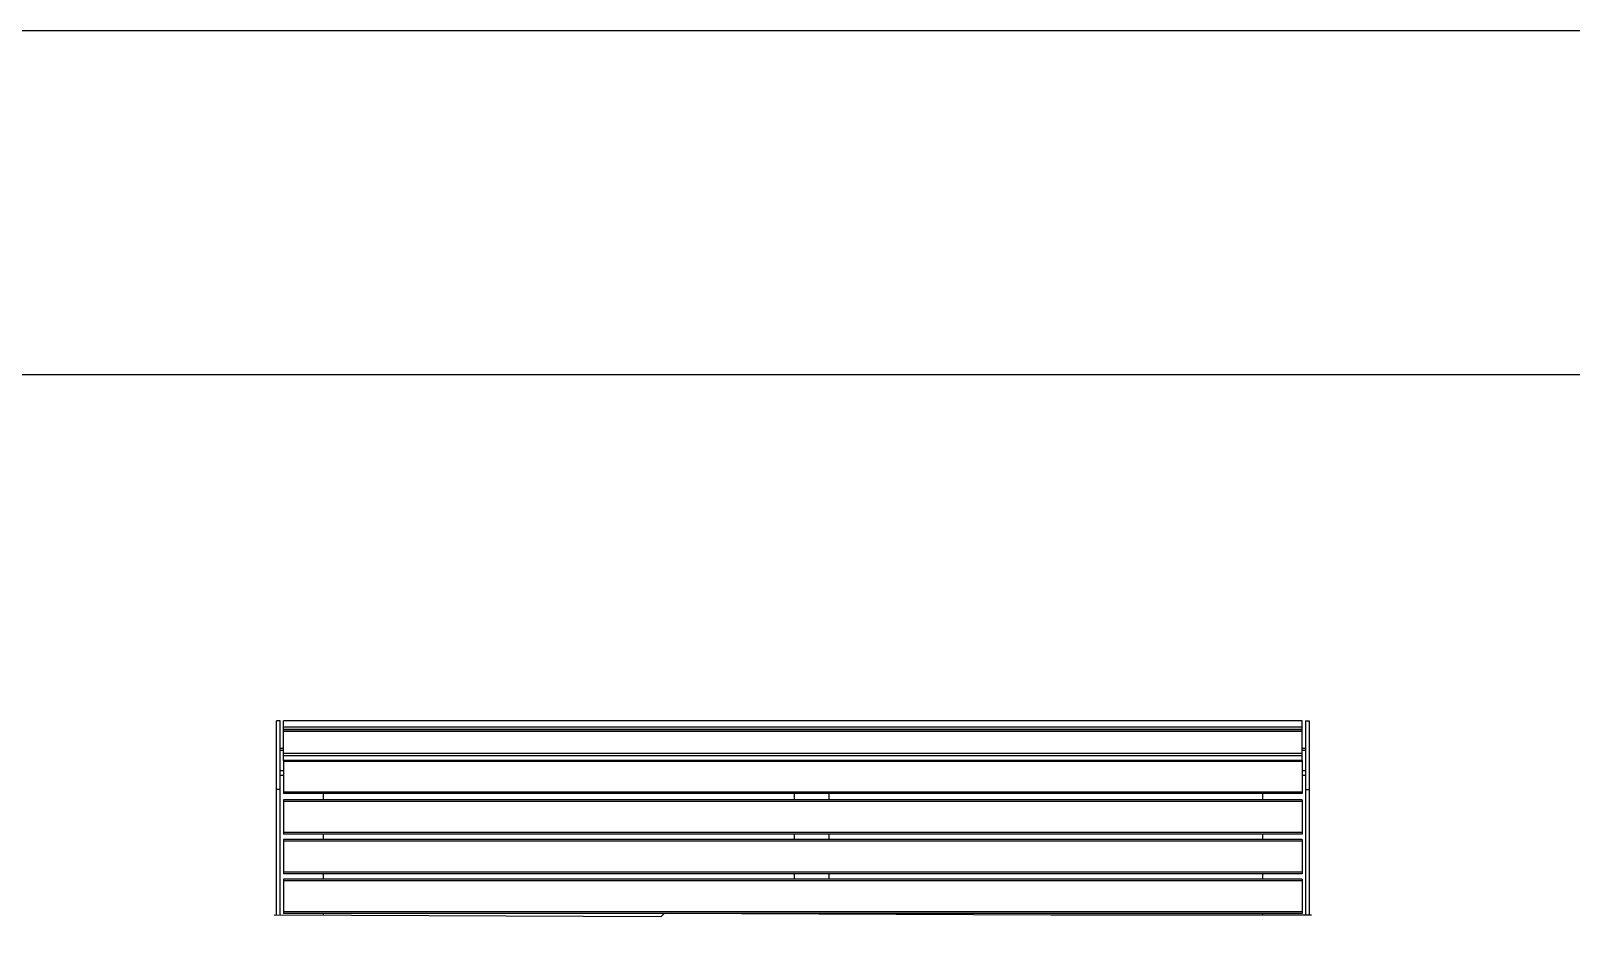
# Model space of a CAD drawing. Header units: millimetres. Extents: x 11004 to 16944, y 3085 to 7285.
# Drawn here: x 13090 to 14880, y 6231 to 7285 of the extents above; entities that cross this region are included whole.
import ezdxf

# ---------------------------------------------------------------- set-up
doc = ezdxf.new("R2010")
doc.units = ezdxf.units.MM
doc.header["$LTSCALE"] = 0.3
doc.layers.add('Nekreslit', color=6, linetype='Continuous', plot=False)

msp = doc.modelspace()

# ---------------------------------------------------------------- linework, layer by layer
for p, q in [((13379.4, 6483.2), (13375.4, 6483.2)), ((13375.4, 6403.2), (13375.4, 6483.2)), ((13379.4, 6403.2), (13379.4, 6483.2)), ((14567.4, 6483.2), (13383.4, 6483.2)), ((13383.4, 6476.2), (13383.4, 6483.2)), ((14567.4, 6483.2), (13383.4, 6483.2)), ((13383.4, 6483.2), (13383.4, 6483.2)), ((14567.4, 6476.2), (14567.4, 6483.2)), ((14567.4, 6483.2), (14567.4, 6483.2)), ((14571.4, 6483.2), (14571.4, 6403.2)), ((14571.4, 6483.2), (14575.4, 6483.2)), ((14575.4, 6483.2), (14575.4, 6403.2)), ((13383.4, 6473.5), (13383.4, 6476.2)), ((13383.4, 6476.2), (14567.4, 6476.2)), ((13383.4, 6471.2), (13383.4, 6473.5)), ((13383.4, 6473.5), (14567.4, 6473.5)), ((14567.4, 6471.2), (13383.4, 6471.2)), ((13383.4, 6470.9), (13383.4, 6471.2)), ((13383.4, 6445.5), (13383.4, 6470.9)), ((13383.4, 6470.9), (14567.4, 6470.9)), ((14567.4, 6473.5), (14567.4, 6476.2)), ((14567.4, 6471.2), (14567.4, 6473.5)), ((14567.4, 6470.9), (14567.4, 6471.2)), ((14567.4, 6445.5), (14567.4, 6470.9)), ((13379.4, 6451.2), (13383.4, 6451.2)), ((13379.4, 6448.8), (13383.4, 6448.8)), ((13383.4, 6442.7), (13383.4, 6445.5)), ((13383.4, 6445.5), (14567.4, 6445.5)), ((14567.4, 6451.2), (14571.4, 6451.2)), ((14567.4, 6448.8), (14571.4, 6448.8)), ((14567.4, 6442.7), (14567.4, 6445.5)), ((13383.4, 6436.9), (13383.4, 6442.7)), ((13383.4, 6442.7), (14567.4, 6442.7)), ((14567.4, 6436.9), (13383.4, 6436.9)), ((13383.4, 6436.9), (13383.4, 6435.7)), ((13383.4, 6435.7), (13383.4, 6400.3)), ((14567.4, 6435.7), (13383.4, 6435.7)), ((14567.4, 6436.9), (14567.4, 6442.7)), ((14567.4, 6436.9), (14567.4, 6435.7)), ((14567.4, 6435.7), (14567.4, 6400.3)), ((13379.4, 6425.4), (13383.4, 6425.4)), ((13379.4, 6419.8), (13383.4, 6419.8)), ((14567.4, 6425.4), (14571.4, 6425.4)), ((14567.4, 6419.8), (14571.4, 6419.8)), ((13375.4, 6256.9), (13375.4, 6403.2)), ((13379.4, 6403.2), (13375.4, 6403.2)), ((13379.4, 6256.9), (13379.4, 6403.2)), ((13383.4, 6400.3), (13383.4, 6398.4)), ((14567.4, 6400.3), (13383.4, 6400.3)), ((14567.4, 6398.4), (13383.4, 6398.4)), ((13429.4, 6398.4), (13429.4, 6391.1)), ((13977.4, 6391.1), (13977.4, 6398.4)), ((14017.4, 6398.4), (14017.4, 6391.1)), ((14521.4, 6398.4), (14521.4, 6391.1)), ((14567.4, 6400.3), (14567.4, 6398.4)), ((14571.4, 6403.2), (14571.4, 6257)), ((14571.4, 6403.2), (14575.4, 6403.2)), ((14575.4, 6403.2), (14575.4, 6257)), ((14567.4, 6391.1), (13383.4, 6391.1)), ((13383.4, 6391.1), (13383.4, 6389.1)), ((13383.4, 6389.1), (13383.4, 6353.1)), ((14567.4, 6389.1), (13383.4, 6389.1)), ((14567.4, 6391.1), (14567.4, 6389.1)), ((14567.4, 6389.1), (14567.4, 6353.1)), ((13383.4, 6353.1), (13383.4, 6351.1)), ((14567.4, 6353.1), (13383.4, 6353.1)), ((14567.4, 6351.1), (13383.4, 6351.1)), ((14567.4, 6345.1), (13383.4, 6345.1)), ((13383.4, 6345.1), (13383.4, 6343.1)), ((13383.4, 6343.1), (13383.4, 6307.1)), ((14567.4, 6343.1), (13383.4, 6343.1)), ((13429.4, 6351.1), (13429.4, 6345.1)), ((13977.4, 6345.1), (13977.4, 6351.1)), ((14017.4, 6351.1), (14017.4, 6345.1)), ((14521.4, 6351.1), (14521.4, 6345.1)), ((14567.4, 6353.1), (14567.4, 6351.1)), ((14567.4, 6345.1), (14567.4, 6343.1)), ((14567.4, 6343.1), (14567.4, 6307.1)), ((13383.4, 6307.1), (13383.4, 6305.1)), ((14567.4, 6307.1), (13383.4, 6307.1)), ((14567.4, 6305.1), (13383.4, 6305.1)), ((13429.4, 6305.1), (13429.4, 6299.1)), ((13977.4, 6299.1), (13977.4, 6305.1)), ((14017.4, 6305.1), (14017.4, 6299.1)), ((14521.4, 6305.1), (14521.4, 6299.1)), ((14567.4, 6307.1), (14567.4, 6305.1)), ((14567.4, 6299.1), (13383.4, 6299.1)), ((13383.4, 6299.1), (13383.4, 6297.1)), ((13383.4, 6297.1), (13383.4, 6261.1)), ((14567.4, 6297.1), (13383.4, 6297.1)), ((14567.4, 6299.1), (14567.4, 6297.1)), ((14567.4, 6297.1), (14567.4, 6261.1)), ((13821.9, 6255), (13372.4, 6257)), ((13383.4, 6261.1), (13383.4, 6259.1)), ((14567.4, 6261.1), (13383.4, 6261.1)), ((14567.4, 6259.1), (13383.4, 6259.1)), ((13429.4, 6259.1), (13429.4, 6256.7)), ((13825.9, 6259), (13821.9, 6255)), ((14275.4, 6257), (13825.9, 6259)), ((13977.4, 6258.3), (13977.4, 6259.1)), ((14017.4, 6259.1), (14017.4, 6258.1)), ((14578.4, 6257), (14275.4, 6257)), ((14521.4, 6259.1), (14521.4, 6257.2)), ((14567.4, 6261.1), (14567.4, 6259.1))]:
    msp.add_line(p, q)
at = {"layer": 'Nekreslit'}
for points in [[(11004.4, 3085.3), (16944.4, 3085.3), (16944.4, 7285.3), (11004.4, 7285.3)], [(11404.4, 3285.3), (15444.4, 3285.3), (15444.4, 6885.3), (11404.4, 6885.3)]]:
    msp.add_lwpolyline(points, close=True, dxfattribs=at)

doc.saveas('drawing.dxf')
